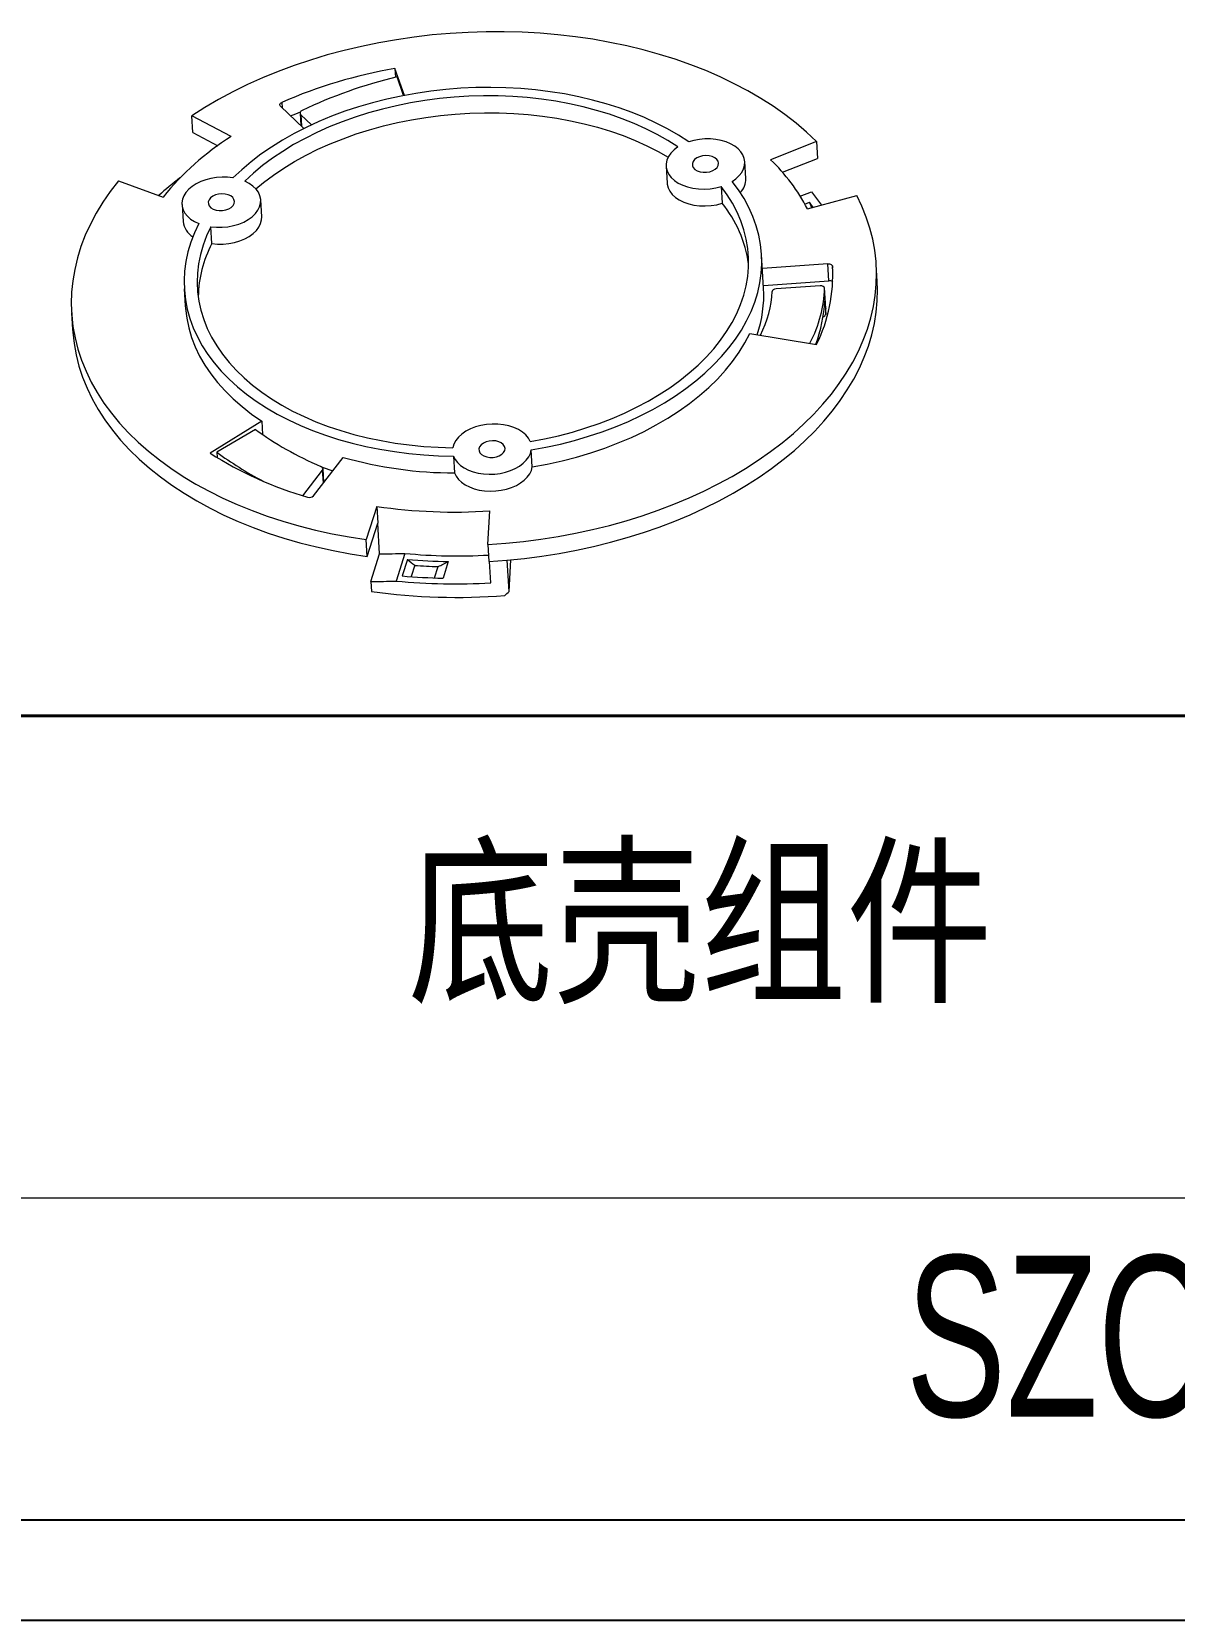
# Model space of a CAD drawing. Header units: inches. Extents: x 1848 to 4019, y 409 to 905.
# Drawn here: x 3661.1 to 3739.4, y 409.8 to 518.6 of the extents above; entities that cross this region are included whole.
import ezdxf

# ---------------------------------------------------------------- set-up
doc = ezdxf.new("R2010")
doc.units = ezdxf.units.IN
doc.layers.add('文字', color=81, linetype='Continuous')
doc.layers.add('粗实线', color=7, linetype='Continuous', lineweight=30)
doc.layers.add('细实线', color=3, linetype='Continuous', lineweight=9)
doc.styles.add('宋体', font='', dxfattribs={"width": 0.8, "height": 3.5})
doc.styles.add('长仿宋', font='', dxfattribs={"width": 0.7, "height": 4})
doc.styles.get('宋体').set_extended_font_data('SimSun')
doc.styles.get('长仿宋').set_extended_font_data('SimSun')

msp = doc.modelspace()

# ---------------------------------------------------------------- linework, layer by layer
at = {"color": 7, "linetype": 'Continuous', "lineweight": 15}
for p, q in [((3686.676, 514.199), (3686.014, 516.045)), ((3686.014, 516.045), (3686.05, 515.439)), ((3686.604, 514.185), (3686.159, 515.466)), ((3678.173, 513.451), (3679.786, 511.931)), ((3674.802, 511.382), (3672.101, 512.809)), ((3672.17, 511.653), (3672.101, 512.809)), ((3679.522, 512.976), (3679.573, 512.132)), ((3679.571, 512.878), (3680.309, 512.182)), ((3672.17, 511.653), (3673.878, 510.751)), ((3714.871, 511.04), (3711.741, 509.797)), ((3714.871, 511.04), (3714.941, 509.884)), ((3704.579, 509.343), (3704.648, 508.187)), ((3710.038, 508.509), (3709.969, 509.665)), ((3712.552, 508.936), (3714.941, 509.884)), ((3667.081, 508.347), (3670.139, 507.239)), ((3708.349, 507.966), (3708.418, 506.81)), ((3676.895, 505.89), (3676.826, 507.046)), ((3713.772, 507.29), (3714.543, 507.596)), ((3714.086, 506.756), (3714.4, 506.881)), ((3714.263, 506.423), (3717.641, 507.335)), ((3714.662, 506.531), (3714.4, 506.881)), ((3714.4, 506.881), (3714.548, 506.5)), ((3714.543, 507.596), (3715.226, 506.683)), ((3671.436, 506.724), (3671.505, 505.569)), ((3673.47, 504.049), (3673.401, 505.205)), ((3711.258, 500.991), (3711.12, 503.303)), ((3715.661, 502.661), (3711.177, 502.348)), ((3715.73, 501.505), (3715.661, 502.661)), ((3719.044, 501.456), (3718.975, 502.612)), ((3711.246, 501.192), (3715.73, 501.505)), ((3671.59, 500.943), (3671.659, 499.787)), ((3715.123, 501.163), (3712.124, 500.953)), ((3715.522, 499.603), (3715.438, 501.011)), ((3715.522, 499.594), (3715.438, 501.003)), ((3663.873, 499.322), (3663.942, 498.166)), ((3715.453, 500.131), (3715.509, 499.206)), ((3715.522, 499.603), (3715.522, 499.594)), ((3710.31, 497.895), (3714.889, 497.15)), ((3676.893, 491.903), (3673.37, 489.706)), ((3676.893, 491.903), (3676.947, 490.989)), ((3676.47, 491.333), (3673.823, 489.769)), ((3673.823, 489.769), (3673.845, 489.404)), ((3680.438, 486.789), (3682.472, 489.414)), ((3690.031, 489.504), (3690.1, 488.349)), ((3695.417, 488.769), (3695.348, 489.924)), ((3679.71, 486.79), (3681.062, 488.534)), ((3681.034, 488.746), (3681.761, 488.496)), ((3681.15, 487.707), (3681.094, 488.632)), ((3684.774, 486.058), (3684.054, 483.781)), ((3684.774, 486.058), (3684.843, 484.902)), ((3692.387, 483.449), (3692.512, 485.749)), ((3684.123, 482.625), (3684.843, 484.902)), ((3684.967, 482.821), (3684.843, 484.902)), ((3684.123, 482.625), (3684.054, 483.781)), ((3692.387, 483.449), (3692.456, 482.293)), ((3684.367, 480.924), (3684.967, 482.821)), ((3686.7, 482.838), (3686.102, 480.946)), ((3686.874, 482.432), (3686.515, 481.297)), ((3687.368, 482.023), (3687.122, 481.247)), ((3688.728, 481.16), (3688.973, 481.935)), ((3689.671, 482.287), (3689.309, 481.144)), ((3692.587, 480.827), (3692.499, 482.295)), ((3693.83, 480.221), (3693.701, 482.383)), ((3693.83, 480.221), (3693.949, 482.405)), ((3684.367, 480.924), (3684.409, 480.23))]:
    msp.add_line(p, q, dxfattribs=at)
at = {"color": 8, "linetype": 'Continuous', "lineweight": 15}
for p, q in [((3678.264, 513.719), (3678.286, 513.344)), ((3679.571, 512.878), (3679.618, 512.09)), ((3715.977, 502.49), (3715.984, 502.377)), ((3681.114, 487.662), (3681.062, 488.534))]:
    msp.add_line(p, q, dxfattribs=at)
for p, q in [((3434.038, 416.678), (3825.312, 416.678)), ((3423.462, 409.797), (3832.193, 409.797))]:
    msp.add_line(p, q)
at = {"color": 7, "linetype": 'Continuous', "lineweight": 15, "flags": 128}
for points in [[(3714.871, 511.04), (3714.198, 511.676), (3713.478, 512.291), (3712.715, 512.883), (3711.908, 513.451), (3711.06, 513.993), (3710.173, 514.51), (3709.248, 515), (3708.288, 515.461), (3707.293, 515.893), (3706.267, 516.295), (3705.21, 516.667), (3704.126, 517.007), (3703.017, 517.314), (3701.884, 517.589), (3700.73, 517.83), (3699.558, 518.038), (3698.369, 518.211), (3697.166, 518.349), (3695.952, 518.453), (3694.728, 518.521), (3693.498, 518.554), (3692.264, 518.552), (3691.028, 518.514), (3689.792, 518.441), (3688.561, 518.333), (3687.334, 518.191), (3686.116, 518.013), (3684.909, 517.801), (3683.715, 517.556), (3682.536, 517.277), (3681.375, 516.965), (3680.235, 516.621), (3679.117, 516.246), (3678.023, 515.84), (3676.957, 515.404), (3675.919, 514.939), (3674.913, 514.446), (3673.94, 513.926), (3673.002, 513.38), (3672.101, 512.809)], [(3706.136, 511.021), (3705.431, 511.475), (3704.688, 511.904), (3703.909, 512.306), (3703.095, 512.68), (3702.25, 513.026), (3701.375, 513.342), (3700.473, 513.628), (3699.546, 513.882), (3698.597, 514.105), (3697.629, 514.295), (3696.643, 514.452), (3695.643, 514.575), (3694.631, 514.665), (3693.611, 514.721), (3692.584, 514.742), (3691.554, 514.729), (3690.523, 514.682), (3689.495, 514.601), (3688.472, 514.486), (3687.456, 514.337), (3686.451, 514.155), (3685.46, 513.94), (3684.484, 513.694), (3683.527, 513.416), (3682.592, 513.107), (3681.68, 512.768), (3680.794, 512.401), (3679.937, 512.006), (3679.112, 511.583), (3678.319, 511.135), (3677.562, 510.663), (3676.842, 510.167), (3676.162, 509.65), (3675.523, 509.112), (3674.926, 508.555)], [(3705.39, 510.666), (3704.697, 511.107), (3703.966, 511.521), (3703.2, 511.909), (3702.4, 512.27), (3701.568, 512.601), (3700.708, 512.903), (3699.82, 513.174), (3698.909, 513.414), (3697.977, 513.621), (3697.025, 513.796), (3696.057, 513.938), (3695.077, 514.046), (3694.085, 514.121), (3693.086, 514.161), (3692.082, 514.167), (3691.075, 514.139), (3690.07, 514.076), (3689.068, 513.98), (3688.073, 513.85), (3687.087, 513.687), (3686.113, 513.491), (3685.154, 513.262), (3684.213, 513.002), (3683.292, 512.711), (3682.393, 512.39), (3681.521, 512.04), (3680.676, 511.662), (3679.862, 511.256), (3679.08, 510.825), (3678.333, 510.368), (3677.623, 509.889), (3676.952, 509.387), (3676.322, 508.865), (3675.735, 508.323)], [(3678.173, 513.451), (3678.146, 513.483), (3678.129, 513.519), (3678.124, 513.556), (3678.131, 513.594), (3678.149, 513.631), (3678.178, 513.664), (3678.217, 513.694), (3678.264, 513.719)], [(3676.494, 507.798), (3677.021, 508.231), (3677.692, 508.733), (3678.402, 509.213), (3679.149, 509.669), (3679.931, 510.1), (3680.745, 510.506), (3681.59, 510.884), (3682.462, 511.234), (3683.361, 511.555), (3684.282, 511.846), (3685.223, 512.106), (3686.182, 512.335), (3687.156, 512.531), (3688.142, 512.694), (3689.137, 512.824), (3690.139, 512.92), (3691.144, 512.983), (3692.151, 513.011), (3693.155, 513.005), (3694.154, 512.965), (3695.146, 512.89), (3696.126, 512.782), (3697.094, 512.64), (3698.046, 512.465), (3698.978, 512.258), (3699.889, 512.018), (3700.777, 511.747), (3701.637, 511.445), (3702.469, 511.114), (3703.269, 510.754), (3704.035, 510.365), (3704.725, 509.975)], [(3678.87, 512.794), (3679.235, 512.943), (3679.546, 513.066)], [(3709.108, 508.309), (3709.368, 508.496), (3709.587, 508.702), (3709.76, 508.925), (3709.882, 509.159), (3709.953, 509.401), (3709.97, 509.644), (3709.933, 509.884), (3709.843, 510.117), (3709.702, 510.338), (3709.512, 510.542), (3709.278, 510.725), (3709.003, 510.884), (3708.694, 511.015), (3708.357, 511.116), (3707.998, 511.184), (3707.624, 511.22), (3707.243, 511.221), (3706.863, 511.187), (3706.492, 511.12), (3706.136, 511.021)], [(3705.39, 510.666), (3705.129, 510.469), (3704.913, 510.251), (3704.749, 510.017), (3704.637, 509.772), (3704.583, 509.522), (3704.585, 509.271), (3704.645, 509.025), (3704.762, 508.789), (3704.931, 508.569), (3705.151, 508.368), (3705.416, 508.192), (3705.721, 508.044), (3706.059, 507.927), (3706.423, 507.843), (3706.805, 507.795), (3707.197, 507.783), (3707.591, 507.809), (3707.978, 507.87), (3708.349, 507.966)], [(3707.775, 509.046), (3707.945, 509.147), (3708.073, 509.269), (3708.15, 509.407), (3708.173, 509.551), (3708.139, 509.691), (3708.05, 509.82), (3707.913, 509.929), (3707.736, 510.012), (3707.529, 510.062), (3707.307, 510.077), (3707.082, 510.056), (3706.87, 510.001), (3706.683, 509.914), (3706.533, 509.802), (3706.43, 509.67), (3706.379, 509.529), (3706.385, 509.385), (3706.447, 509.25), (3706.561, 509.13), (3706.719, 509.033), (3706.913, 508.966), (3707.129, 508.933), (3707.354, 508.936), (3707.574, 508.974), (3707.775, 509.046)], [(3667.081, 508.347), (3666.526, 507.626), (3666.022, 506.892), (3665.568, 506.145), (3665.166, 505.388), (3664.816, 504.623), (3664.52, 503.85), (3664.278, 503.071), (3664.089, 502.288), (3663.956, 501.503), (3663.877, 500.716), (3663.854, 499.93), (3663.885, 499.146), (3663.972, 498.366), (3664.113, 497.591), (3664.31, 496.822), (3664.56, 496.062), (3664.864, 495.312), (3665.221, 494.573), (3665.631, 493.847), (3666.092, 493.135), (3666.604, 492.438), (3667.165, 491.759), (3667.775, 491.098), (3668.433, 490.457), (3669.136, 489.837), (3669.884, 489.239), (3670.675, 488.665), (3671.507, 488.115), (3672.379, 487.591), (3673.29, 487.094), (3674.236, 486.624), (3675.217, 486.183), (3676.23, 485.772), (3677.274, 485.391), (3678.346, 485.041), (3679.444, 484.723), (3680.566, 484.437), (3681.71, 484.185), (3682.874, 483.966), (3684.054, 483.781)], [(3674.926, 508.555), (3674.555, 508.597), (3674.175, 508.605), (3673.795, 508.578), (3673.421, 508.518), (3673.061, 508.424), (3672.722, 508.301), (3672.412, 508.148), (3672.136, 507.971), (3671.9, 507.772), (3671.709, 507.555), (3671.566, 507.325), (3671.474, 507.086), (3671.435, 506.843), (3671.45, 506.601), (3671.519, 506.364), (3671.64, 506.138), (3671.81, 505.927), (3672.027, 505.735), (3672.287, 505.566), (3672.582, 505.424)], [(3673.401, 505.205), (3673.787, 505.169), (3674.181, 505.169), (3674.573, 505.206), (3674.956, 505.279), (3675.322, 505.386), (3675.662, 505.525), (3675.969, 505.693), (3676.237, 505.887), (3676.46, 506.102), (3676.633, 506.333), (3676.753, 506.577), (3676.817, 506.827), (3676.824, 507.078), (3676.773, 507.325), (3676.666, 507.563), (3676.504, 507.786), (3676.292, 507.99), (3676.034, 508.17), (3675.735, 508.323)], [(3695.275, 490.497), (3696.253, 490.682), (3697.218, 490.899), (3698.165, 491.148), (3699.094, 491.428), (3700.001, 491.738), (3700.883, 492.078), (3701.738, 492.447), (3702.563, 492.843), (3703.357, 493.265), (3704.116, 493.713), (3704.839, 494.184), (3705.524, 494.678), (3706.169, 495.193), (3706.772, 495.728), (3707.331, 496.281), (3707.844, 496.85), (3708.311, 497.435), (3708.729, 498.033), (3709.098, 498.642), (3709.417, 499.262), (3709.684, 499.889), (3709.899, 500.523), (3710.062, 501.161), (3710.171, 501.803), (3710.227, 502.445), (3710.23, 503.086), (3710.178, 503.724), (3710.074, 504.358), (3709.916, 504.986), (3709.705, 505.605), (3709.442, 506.214), (3709.128, 506.812), (3708.764, 507.397), (3708.349, 507.966)], [(3695.348, 489.924), (3696.352, 490.109), (3697.342, 490.327), (3698.316, 490.576), (3699.271, 490.857), (3700.204, 491.169), (3701.114, 491.51), (3701.997, 491.88), (3702.851, 492.278), (3703.674, 492.703), (3704.463, 493.153), (3705.217, 493.628), (3705.933, 494.125), (3706.61, 494.645), (3707.245, 495.184), (3707.837, 495.743), (3708.384, 496.319), (3708.885, 496.91), (3709.339, 497.516), (3709.743, 498.135), (3710.098, 498.764), (3710.402, 499.402), (3710.654, 500.048), (3710.853, 500.699), (3711, 501.354), (3711.093, 502.011), (3711.133, 502.669), (3711.119, 503.325), (3711.051, 503.978), (3710.93, 504.625), (3710.755, 505.266), (3710.528, 505.899), (3710.249, 506.521), (3709.919, 507.131), (3709.538, 507.728), (3709.108, 508.309)], [(3704.648, 508.187), (3704.654, 508.115), (3704.714, 507.869), (3704.831, 507.633), (3705, 507.413), (3705.22, 507.212), (3705.485, 507.036), (3705.79, 506.888), (3706.128, 506.771), (3706.492, 506.687), (3706.874, 506.639), (3707.266, 506.628), (3707.66, 506.653), (3708.047, 506.714), (3708.418, 506.81)], [(3674.632, 506.428), (3674.802, 506.528), (3674.93, 506.651), (3675.007, 506.789), (3675.03, 506.932), (3674.995, 507.073), (3674.907, 507.202), (3674.77, 507.311), (3674.592, 507.393), (3674.386, 507.444), (3674.164, 507.459), (3673.939, 507.438), (3673.727, 507.383), (3673.54, 507.296), (3673.39, 507.183), (3673.287, 507.052), (3673.236, 506.91), (3673.242, 506.767), (3673.304, 506.631), (3673.418, 506.511), (3673.576, 506.415), (3673.769, 506.348), (3673.986, 506.315), (3674.211, 506.318), (3674.431, 506.356), (3674.632, 506.428)], [(3692.387, 483.449), (3693.6, 483.536), (3694.808, 483.657), (3696.01, 483.811), (3697.203, 483.999), (3698.385, 484.22), (3699.553, 484.473), (3700.706, 484.759), (3701.84, 485.076), (3702.955, 485.423), (3704.047, 485.801), (3705.114, 486.208), (3706.155, 486.644), (3707.167, 487.108), (3708.149, 487.598), (3709.098, 488.115), (3710.013, 488.656), (3710.892, 489.222), (3711.733, 489.81), (3712.534, 490.42), (3713.295, 491.05), (3714.013, 491.7), (3714.688, 492.367), (3715.317, 493.052), (3715.9, 493.751), (3716.435, 494.465), (3716.922, 495.191), (3717.359, 495.929), (3717.746, 496.676), (3718.082, 497.431), (3718.366, 498.194), (3718.598, 498.962), (3718.777, 499.733), (3718.903, 500.507), (3718.975, 501.282), (3718.994, 502.057), (3718.96, 502.829), (3718.872, 503.598), (3718.731, 504.361), (3718.537, 505.118), (3718.29, 505.867), (3717.991, 506.607), (3717.641, 507.335)], [(3673.47, 504.049), (3673.856, 504.013), (3674.25, 504.013), (3674.642, 504.05), (3675.025, 504.123), (3675.391, 504.23), (3675.731, 504.369), (3676.038, 504.537), (3676.306, 504.731), (3676.529, 504.946), (3676.702, 505.177), (3676.822, 505.421), (3676.886, 505.671), (3676.895, 505.89)], [(3672.582, 505.424), (3672.283, 504.785), (3672.036, 504.138), (3671.842, 503.487), (3671.7, 502.831), (3671.612, 502.174), (3671.577, 501.516), (3671.596, 500.861), (3671.668, 500.208), (3671.795, 499.561), (3671.974, 498.921), (3672.206, 498.289), (3672.49, 497.668), (3672.825, 497.059), (3673.21, 496.464), (3673.645, 495.884), (3674.128, 495.321), (3674.657, 494.776), (3675.232, 494.252), (3675.851, 493.749), (3676.512, 493.268), (3677.213, 492.812), (3677.952, 492.381), (3678.728, 491.976), (3679.539, 491.599), (3680.381, 491.251), (3681.253, 490.932), (3682.153, 490.643), (3683.077, 490.386), (3684.024, 490.16), (3684.991, 489.967), (3685.976, 489.807), (3686.974, 489.681), (3687.985, 489.588), (3689.005, 489.529), (3690.031, 489.504)], [(3673.401, 505.205), (3673.116, 504.58), (3672.882, 503.949), (3672.7, 503.312), (3672.572, 502.671), (3672.497, 502.029), (3672.476, 501.388), (3672.508, 500.748), (3672.593, 500.112), (3672.733, 499.483), (3672.924, 498.86), (3673.169, 498.247), (3673.465, 497.645), (3673.812, 497.055), (3674.208, 496.48), (3674.654, 495.921), (3675.146, 495.38), (3675.685, 494.858), (3676.269, 494.356), (3676.895, 493.876), (3677.562, 493.42), (3678.269, 492.989), (3679.012, 492.583), (3679.791, 492.205), (3680.603, 491.855), (3681.445, 491.534), (3682.315, 491.243), (3683.211, 490.983), (3684.13, 490.755), (3685.07, 490.559), (3686.028, 490.395), (3687, 490.266), (3687.985, 490.169), (3688.98, 490.107), (3689.981, 490.079)], [(3715.661, 502.661), (3715.721, 502.662), (3715.778, 502.655), (3715.832, 502.641), (3715.879, 502.62), (3715.919, 502.593), (3715.949, 502.562), (3715.969, 502.527), (3715.977, 502.49)], [(3692.456, 482.293), (3693.669, 482.38), (3694.877, 482.501), (3696.079, 482.656), (3697.272, 482.843), (3698.454, 483.064), (3699.622, 483.318), (3700.775, 483.603), (3701.909, 483.92), (3703.024, 484.267), (3704.116, 484.645), (3705.183, 485.052), (3706.224, 485.488), (3707.236, 485.952), (3708.218, 486.443), (3709.167, 486.959), (3710.082, 487.501), (3710.961, 488.066), (3711.802, 488.654), (3712.603, 489.264), (3713.364, 489.894), (3714.082, 490.544), (3714.757, 491.212), (3715.386, 491.896), (3715.969, 492.595), (3716.504, 493.309), (3716.991, 494.035), (3717.428, 494.773), (3717.815, 495.52), (3718.151, 496.276), (3718.435, 497.038), (3718.667, 497.806), (3718.846, 498.577), (3718.972, 499.352), (3719.044, 500.127), (3719.064, 500.901), (3719.044, 501.456)], [(3671.659, 499.787), (3671.673, 499.601), (3671.756, 498.935), (3671.896, 498.274), (3672.091, 497.621), (3672.34, 496.978), (3672.644, 496.346), (3673.002, 495.727), (3673.411, 495.123), (3673.872, 494.535), (3674.383, 493.966), (3674.942, 493.417), (3675.548, 492.889), (3676.199, 492.384), (3676.893, 491.903)], [(3663.942, 498.166), (3663.954, 497.99), (3664.041, 497.21), (3664.182, 496.435), (3664.379, 495.666), (3664.629, 494.906), (3664.933, 494.156), (3665.29, 493.417), (3665.7, 492.691), (3666.161, 491.979), (3666.673, 491.282), (3667.234, 490.603), (3667.844, 489.942), (3668.502, 489.301), (3669.205, 488.681), (3669.953, 488.083), (3670.744, 487.509), (3671.576, 486.959), (3672.448, 486.435), (3673.359, 485.938), (3674.305, 485.468), (3675.286, 485.027), (3676.299, 484.616), (3677.343, 484.235), (3678.415, 483.885), (3679.513, 483.567), (3680.635, 483.281), (3681.779, 483.029), (3682.943, 482.81), (3684.123, 482.625)], [(3695.417, 488.769), (3696.443, 488.958), (3697.455, 489.182), (3698.45, 489.439), (3699.425, 489.728), (3700.377, 490.05), (3701.304, 490.403), (3702.203, 490.786), (3703.071, 491.197), (3703.906, 491.637), (3704.706, 492.102), (3705.468, 492.593), (3706.19, 493.108), (3706.87, 493.645), (3707.506, 494.203), (3708.097, 494.78), (3708.64, 495.375), (3709.134, 495.986), (3709.578, 496.61), (3709.971, 497.247), (3710.31, 497.895)], [(3695.275, 490.497), (3695.15, 490.731), (3694.971, 490.948), (3694.744, 491.145), (3694.472, 491.317), (3694.161, 491.461), (3693.819, 491.573), (3693.452, 491.651), (3693.067, 491.693), (3692.674, 491.698), (3692.281, 491.667), (3691.896, 491.6), (3691.528, 491.499), (3691.183, 491.364), (3690.87, 491.201), (3690.595, 491.011), (3690.365, 490.799), (3690.183, 490.57), (3690.054, 490.328), (3689.981, 490.079)], [(3693.163, 489.522), (3693.332, 489.623), (3693.46, 489.746), (3693.537, 489.883), (3693.56, 490.027), (3693.526, 490.167), (3693.437, 490.296), (3693.3, 490.405), (3693.123, 490.488), (3692.916, 490.538), (3692.694, 490.553), (3692.469, 490.533), (3692.257, 490.477), (3692.07, 490.39), (3691.92, 490.278), (3691.817, 490.147), (3691.766, 490.005), (3691.772, 489.862), (3691.834, 489.726), (3691.948, 489.606), (3692.106, 489.509), (3692.3, 489.443), (3692.516, 489.409), (3692.741, 489.412), (3692.961, 489.451), (3693.163, 489.522)], [(3690.031, 489.504), (3690.142, 489.276), (3690.303, 489.062), (3690.512, 488.866), (3690.763, 488.692), (3691.052, 488.544), (3691.373, 488.424), (3691.72, 488.336), (3692.086, 488.281), (3692.463, 488.259), (3692.845, 488.272), (3693.222, 488.319), (3693.589, 488.399), (3693.936, 488.511), (3694.259, 488.652), (3694.549, 488.82), (3694.802, 489.011), (3695.012, 489.221), (3695.175, 489.446), (3695.288, 489.682), (3695.348, 489.924)], [(3690.1, 488.349), (3690.211, 488.12), (3690.372, 487.906), (3690.581, 487.71), (3690.832, 487.536), (3691.121, 487.388), (3691.442, 487.269), (3691.789, 487.18), (3692.155, 487.125), (3692.532, 487.103), (3692.914, 487.116), (3693.291, 487.163), (3693.658, 487.244), (3694.006, 487.355), (3694.328, 487.496), (3694.618, 487.664), (3694.871, 487.855), (3695.081, 488.065), (3695.244, 488.291), (3695.357, 488.527), (3695.417, 488.769)]]:
    msp.add_lwpolyline(points, dxfattribs=at)
at = {"color": 7, "linetype": 'Continuous', "lineweight": 15}
for centre, radius, start, end in [((3691.961, 482.147), 34.416, 99.95037, 113.45288), ((3685.106, 495.09), 19.277, 122.31284, 140.93176), ((3702.648, 500.37), 13.098, 27.52615, 46.03407), ((3685.04, 490.532), 22.659, 127.35832, 132.10031), ((3708.749, 508.464), 1.29, 314.84046, 1.98921), ((3701.771, 501.427), 8.554, 8.35793, 39.00361), ((3672.918, 505.736), 1.423, 186.76983, 238.59635), ((3680.916, 500.219), 8.373, 152.77815, 178.62788), ((3705.321, 501.881), 10.673, 333.6919, 3.27113), ((3715.774, 501.15), 0.358, 52.82674, 96.96564), ((3702.942, 500.523), 8.329, 341.01008, 3.22288), ((3705.104, 500.729), 10.367, 339.85816, 356.69386), ((3715.275, 499.266), 0.241, 283.49615, 345.49948), ((3705.752, 499.739), 9.771, 356.87481, 359.15233), ((3687.075, 511.13), 25.433, 237.39305, 253.92379), ((3690.186, 516.807), 28.459, 254.27383, 269.82849), ((3680.156, 487.071), 0.399, 251.86038, 315.05093), ((3690.101, 522.447), 36.777, 261.67219, 273.75902), ((3690.278, 519.829), 37.163, 264.47594, 273.32013), ((3690.218, 519.927), 37.644, 264.90445, 269.16802), ((3690.234, 519.512), 37.599, 265.62721, 268.07702), ((3690.112, 522.557), 41.804, 264.49529, 273.39451), ((3690.113, 521.481), 40.344, 264.88394, 268.85904), ((3690.177, 521.365), 41.537, 262.01719, 274.64873)]:
    msp.add_arc(centre, radius, start, end, dxfattribs=at)
for centre, major_axis, ratio, start_param, end_param in [((3691.471, 500.193), (23.75, 3.93), 0.6663295, 1.6851758, 1.9773704), ((3679.821, 513.011), (0.297, 0.049), 0.6663295, 1.9773704, 3.6115002), ((3691.471, 500.193), (20.362, 1.248), 0.568144, 5.9665104, 6.2257264), ((3712.139, 500.783), (0.299, 0.018), 0.568144, 1.5858647, 3.0841337), ((3691.471, 500.193), (23.955, 1.469), 0.568144, 5.9571632, 6.2349203), ((3715.138, 500.993), (0.299, 0.018), 0.568144, 6.2349203, 7.8690501), ((3691.471, 500.193), (20.442, -0.944), 0.664341, 3.9196554, 4.2026561), ((3691.471, 500.193), (24.049, -1.11), 0.664341, 3.9196554, 4.0971788), ((3680.794, 488.632), (0.301, -0.014), 0.664341, 5.8459798, 7.3442488), ((3691.603, 497.977), (23.524, 6.052), 0.5908467, 4.2789128, 4.3539981), ((3691.595, 498.102), (-23.407, 24.226), 0.4364562, 1.8102132, 1.8297285), ((3691.696, 496.42), (22.96, 16.352), 0.3913723, 4.3260578, 4.3554973), ((3691.603, 497.977), (26.465, 6.809), 0.5908467, 4.2878206, 4.3545472), ((3691.789, 494.865), (24.213, 26.051), 0.3340838, 4.43559, 4.4467689)]:
    msp.add_ellipse(centre, major_axis=major_axis, ratio=ratio, start_param=start_param, end_param=end_param, dxfattribs=at)
at = {"layer": '粗实线', "color": 7, "lineweight": 40}
msp.add_line((3825.312, 471.726), (3660.168, 471.726), dxfattribs=at)
at = {"layer": '细实线', "color": 7}
msp.add_line((3825.312, 438.698), (3577.596, 438.698), dxfattribs=at)

# ---------------------------------------------------------------- texts
at = {"layer": '文字', "color": 0, "insert": (3686.894, 462.222), "char_height": 9.1747, "width": 117.29482, "attachment_point": 1, "style": '宋体'}
msp.add_mtext('底壳组件', dxfattribs=at)
at = {"layer": '粗实线', "insert": (3720.989, 434.755), "char_height": 11.0096, "width": 123.46178, "attachment_point": 1, "style": '长仿宋'}
msp.add_mtext('{\\fSTXinwei|b0|i0|c134|p2;SZOMK}', dxfattribs=at)

doc.saveas('drawing.dxf')
